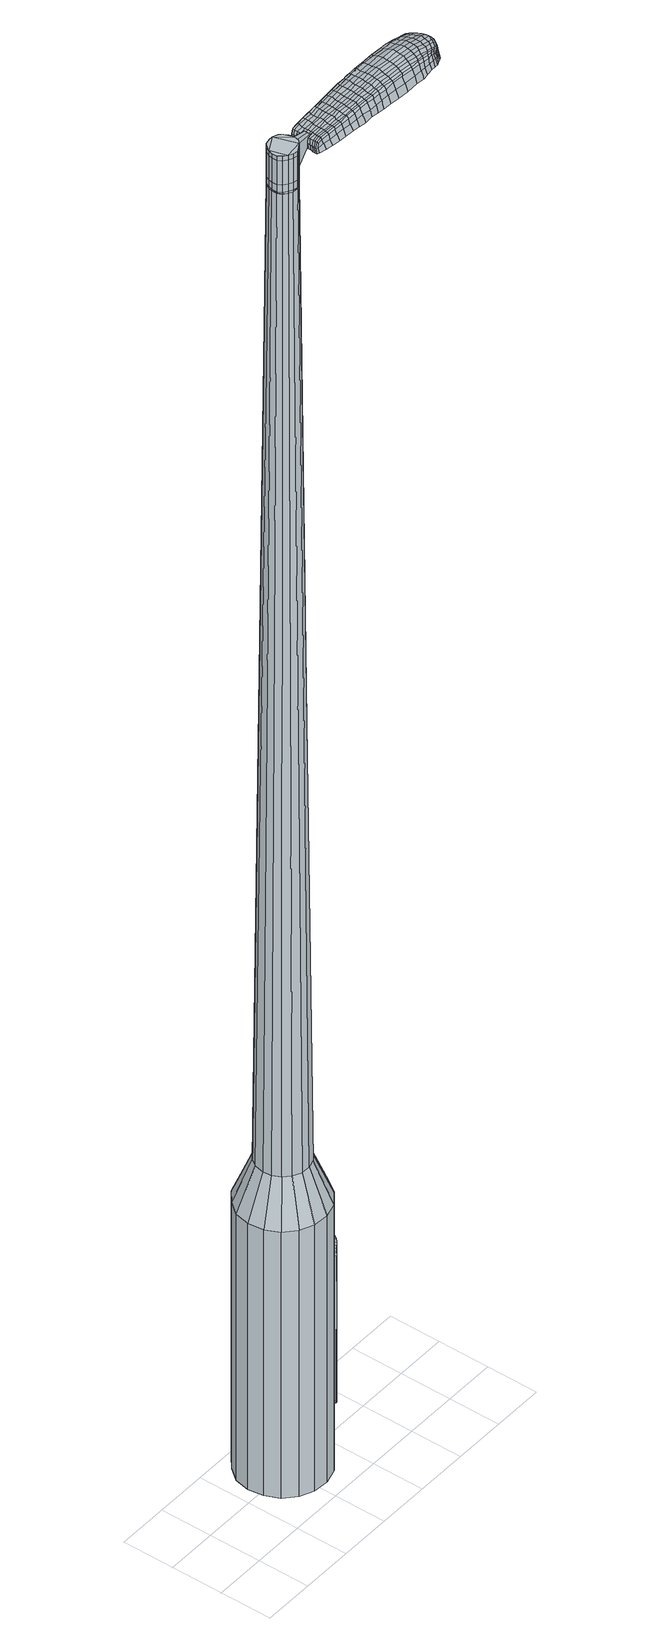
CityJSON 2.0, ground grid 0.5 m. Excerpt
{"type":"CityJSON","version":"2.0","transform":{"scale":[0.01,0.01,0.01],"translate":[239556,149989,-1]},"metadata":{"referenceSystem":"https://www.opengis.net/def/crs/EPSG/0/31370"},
"CityObjects":{
"object1":{"type":"GenericCityObject","attributes":{"cluster":784,"mean_distance_to_centroid":0.374,"new_centroid_x":239557.03,"new_centroid_y":149989.56,"mean_distance_to_camera":11.39,"H1":-0.187,"H2":-1.45,"Z_final":110.69,"cluster2":72,"proj_x":239556.59,"proj_y":149996.75,"id_line":24027,"bearing_l":86.43,"distance":7.2,"orientation":"right","G_obj":356.43},"geometry":[{"type":"MultiSurface","lod":"2","boundaries":[[[0,1,2,3]],[[1,4,5,2]],[[4,6,7,5]],[[6,8,9,7]],[[8,10,11,9]],[[10,12,13,11]],[[12,14,15,13]],[[14,16,17,15]],[[16,18,19,17]],[[18,20,21,19]],[[20,22,23,21]],[[22,24,25,23]],[[24,26,27,25]],[[26,28,29,27]],[[28,30,31,29]],[[30,32,33,31]],[[32,34,35,33]],[[34,0,3,35]],[[36,37,38,39]],[[38,40,41,42]],[[41,43,42]],[[42,44,45,46]],[[45,47,46]],[[46,48,49,50]],[[49,51,50]],[[42,46,50,38]],[[50,52,39,38]],[[53,36,39]],[[2,5,7,35]],[[7,9,11,15]],[[11,13,15]],[[15,17,19,23]],[[19,21,23]],[[23,25,27,31]],[[27,29,31]],[[15,23,31,7]],[[31,33,35,7]],[[3,2,35]],[[1,0,54,55]],[[0,34,56,54]],[[34,32,57,56]],[[32,30,58,57]],[[30,28,59,58]],[[28,26,60,59]],[[26,24,61,60]],[[24,22,62,61]],[[22,20,63,62]],[[20,18,64,63]],[[18,16,65,64]],[[16,14,66,65]],[[14,12,67,66]],[[12,10,68,67]],[[10,8,69,68]],[[8,6,70,69]],[[6,4,71,70]],[[4,1,55,71]],[[55,54,72,73]],[[54,56,74,72]],[[56,57,75,74]],[[57,58,76,75]],[[58,59,77,76]],[[59,60,78,77]],[[60,61,79,78]],[[61,62,80,79]],[[62,63,81,80]],[[63,64,82,81]],[[64,65,83,82]],[[65,66,84,83]],[[66,67,85,84]],[[67,68,86,85]],[[68,69,87,86]],[[69,70,88,87]],[[70,71,89,88]],[[71,55,73,89]],[[90,91,92,93]],[[74,94,91,90]],[[75,95,94,74]],[[96,97,95,75]],[[98,99,97,96]],[[78,100,99,98]],[[101,102,100,78]],[[103,104,102,101]],[[81,105,104,103]],[[82,106,105,81]],[[107,108,106,82]],[[109,110,108,107]],[[85,111,110,109]],[[86,112,111,85]],[[113,114,112,86]],[[88,115,114,113]],[[89,116,115,88]],[[93,92,116,89]],[[117,118,119,120]],[[121,117,120,122]],[[123,121,122,124]],[[125,123,124,126]],[[127,125,126,128]],[[129,127,128,130]],[[131,129,130,132]],[[133,131,132,134]],[[135,133,134,136]],[[137,135,136,138]],[[139,137,138,140]],[[141,139,140,142]],[[143,141,142,144]],[[145,143,144,146]],[[147,145,146,148]],[[149,147,148,150]],[[73,72,90,93]],[[72,74,90]],[[76,96,75]],[[76,77,98,96]],[[77,78,98]],[[79,101,78]],[[79,80,103,101]],[[80,81,103]],[[83,107,82]],[[83,84,109,107]],[[84,85,109]],[[87,113,86]],[[87,88,113]],[[73,93,89]],[[151,152,92,91]],[[152,116,92]],[[153,114,115]],[[153,112,114]],[[154,110,111]],[[154,155,108,110]],[[155,106,108]],[[156,104,105]],[[156,157,102,104]],[[157,100,102]],[[158,99,100]],[[158,159,97,99]],[[159,95,97]],[[151,91,94]],[[39,52,149,160]],[[152,151,161,150]],[[53,39,160,118]],[[151,94,119,161]],[[36,53,118,117]],[[94,95,120,119]],[[37,36,117,121]],[[95,159,122,120]],[[38,37,121,123]],[[159,158,124,122]],[[40,38,123,125]],[[158,100,126,124]],[[41,40,125,127]],[[100,157,128,126]],[[43,41,127,129]],[[157,156,130,128]],[[42,43,129,131]],[[156,105,132,130]],[[44,42,131,133]],[[105,106,134,132]],[[45,44,133,135]],[[106,155,136,134]],[[47,45,135,137]],[[155,154,138,136]],[[46,47,137,139]],[[154,111,140,138]],[[48,46,139,141]],[[111,112,142,140]],[[49,48,141,143]],[[112,153,144,142]],[[51,49,143,145]],[[153,115,146,144]],[[50,51,145,147]],[[115,116,148,146]],[[52,50,147,149]],[[116,152,150,148]],[[149,150,162,163]],[[150,161,164,162]],[[161,119,165,164]],[[119,118,166,165]],[[118,160,167,166]],[[160,149,163,167]],[[168,169,170,171]],[[172,168,171,173]],[[168,172,174,175]],[[169,168,175,176]],[[177,178,179,180]],[[181,177,180,182]],[[177,181,183,184]],[[178,177,184,185]],[[186,187,188,189]],[[190,186,189,191]],[[186,190,192,193]],[[187,186,193,194]],[[195,196,197,198]],[[199,195,198,200]],[[195,199,201,202]],[[196,195,202,203]],[[204,205,206,207]],[[208,204,207,209]],[[204,208,210,211]],[[205,204,211,212]],[[213,214,215,216]],[[217,213,216,218]],[[213,217,219,220]],[[214,213,220,221]],[[222,223,224,225]],[[214,222,225,215]],[[222,214,221,226]],[[223,222,226,227]],[[228,229,230,231]],[[223,228,231,224]],[[228,223,227,232]],[[229,228,232,233]],[[234,172,173,235]],[[229,234,235,230]],[[234,229,233,236]],[[172,234,236,174]],[[237,238,239,240]],[[241,237,240,242]],[[237,241,243,244]],[[238,237,244,245]],[[246,247,248,249]],[[238,246,249,239]],[[246,238,245,250]],[[247,246,250,251]],[[252,253,254,255]],[[247,252,255,248]],[[252,247,251,256]],[[253,252,256,257]],[[258,259,260,261]],[[253,258,261,254]],[[258,253,257,262]],[[259,258,262,263]],[[264,169,176,265]],[[259,264,265,260]],[[264,259,263,266]],[[169,264,266,170]],[[267,268,269,270]],[[271,267,270,272]],[[267,271,273,274]],[[268,267,274,275]],[[276,277,278,279]],[[268,276,279,269]],[[276,268,275,280]],[[277,276,280,281]],[[282,283,284,285]],[[277,282,285,278]],[[282,277,281,286]],[[283,282,286,287]],[[288,181,182,289]],[[283,288,289,284]],[[288,283,287,290]],[[181,288,290,183]],[[291,292,293,294]],[[295,291,294,296]],[[291,295,297,298]],[[292,291,298,299]],[[300,301,302,303]],[[292,300,303,293]],[[300,292,299,304]],[[301,300,304,305]],[[306,307,308,309]],[[301,306,309,302]],[[306,301,305,310]],[[307,306,310,311]],[[312,313,314,315]],[[307,312,315,308]],[[312,307,311,316]],[[313,312,316,317]],[[318,178,185,319]],[[313,318,319,314]],[[318,313,317,320]],[[178,318,320,179]],[[321,207,206,322]],[[323,321,322,324]],[[321,323,325,326]],[[207,321,326,209]],[[327,323,324,328]],[[329,327,328,330]],[[327,329,331,332]],[[323,327,332,325]],[[333,329,330,334]],[[335,333,334,336]],[[333,335,337,338]],[[329,333,338,331]],[[339,335,336,340]],[[341,339,340,342]],[[339,341,343,344]],[[335,339,344,337]],[[345,341,342,346]],[[196,345,346,197]],[[345,196,203,347]],[[341,345,347,343]],[[348,349,194,193]],[[350,348,193,192]],[[348,350,351,352]],[[349,348,352,353]],[[354,355,353,352]],[[356,354,352,351]],[[354,356,357,358]],[[355,354,358,359]],[[360,361,359,358]],[[362,360,358,357]],[[360,362,363,364]],[[361,360,364,365]],[[366,367,365,364]],[[368,366,364,363]],[[366,368,201,199]],[[367,366,199,200]],[[369,370,371,372]],[[271,369,372,273]],[[369,271,272,373]],[[370,369,373,374]],[[375,190,191,376]],[[370,375,376,371]],[[375,370,374,377]],[[190,375,377,192]],[[378,379,380,381]],[[217,378,381,219]],[[378,217,218,382]],[[379,378,382,383]],[[384,385,386,387]],[[379,384,387,380]],[[384,379,383,388]],[[385,384,388,389]],[[390,187,194,391]],[[385,390,391,386]],[[390,385,389,392]],[[187,390,392,188]],[[393,394,395,396]],[[175,393,396,176]],[[393,175,174,397]],[[394,393,397,398]],[[399,400,401,402]],[[394,399,402,395]],[[399,394,398,403]],[[400,399,403,404]],[[405,198,197,406]],[[400,405,406,401]],[[405,400,404,407]],[[198,405,407,200]],[[408,409,410,411]],[[180,408,411,182]],[[408,180,179,412]],[[409,408,412,413]],[[414,202,201,415]],[[409,414,415,410]],[[414,409,413,416]],[[202,414,416,203]],[[417,418,419,420]],[[295,417,420,297]],[[417,295,296,421]],[[418,417,421,422]],[[423,208,209,424]],[[418,423,424,419]],[[423,418,422,425]],[[208,423,425,210]],[[426,427,428,429]],[[241,426,429,243]],[[426,241,242,430]],[[427,426,430,431]],[[432,433,434,435]],[[427,432,435,428]],[[432,427,431,436]],[[433,432,436,437]],[[438,205,212,439]],[[433,438,439,434]],[[438,433,437,440]],[[205,438,440,206]],[[441,442,431,430]],[[240,441,430,242]],[[441,240,239,443]],[[442,441,443,444]],[[445,446,437,436]],[[442,445,436,431]],[[445,442,444,447]],[[446,445,447,448]],[[449,322,206,440]],[[446,449,440,437]],[[449,446,448,450]],[[322,449,450,324]],[[451,452,453,454]],[[298,451,454,299]],[[451,298,297,420]],[[452,451,420,419]],[[455,326,325,456]],[[452,455,456,453]],[[455,452,419,424]],[[326,455,424,209]],[[457,458,444,443]],[[249,457,443,239]],[[457,249,248,459]],[[458,457,459,460]],[[461,462,448,447]],[[458,461,447,444]],[[461,458,460,463]],[[462,461,463,464]],[[465,328,324,450]],[[462,465,450,448]],[[465,462,464,466]],[[328,465,466,330]],[[467,468,469,470]],[[304,467,470,305]],[[467,304,299,454]],[[468,467,454,453]],[[471,332,331,472]],[[468,471,472,469]],[[471,468,453,456]],[[332,471,456,325]],[[473,474,460,459]],[[255,473,459,248]],[[473,255,254,475]],[[474,473,475,476]],[[477,478,464,463]],[[474,477,463,460]],[[477,474,476,479]],[[478,477,479,480]],[[481,334,330,466]],[[478,481,466,464]],[[481,478,480,482]],[[334,481,482,336]],[[483,484,485,486]],[[310,483,486,311]],[[483,310,305,470]],[[484,483,470,469]],[[487,338,337,488]],[[484,487,488,485]],[[487,484,469,472]],[[338,487,472,331]],[[489,490,476,475]],[[261,489,475,254]],[[489,261,260,491]],[[490,489,491,492]],[[493,494,480,479]],[[490,493,479,476]],[[493,490,492,495]],[[494,493,495,496]],[[497,340,336,482]],[[494,497,482,480]],[[497,494,496,498]],[[340,497,498,342]],[[499,500,501,502]],[[316,499,502,317]],[[499,316,311,486]],[[500,499,486,485]],[[503,344,343,504]],[[500,503,504,501]],[[503,500,485,488]],[[344,503,488,337]],[[505,506,492,491]],[[265,505,491,260]],[[505,265,176,396]],[[506,505,396,395]],[[507,508,496,495]],[[506,507,495,492]],[[507,506,395,402]],[[508,507,402,401]],[[509,346,342,498]],[[508,509,498,496]],[[509,508,401,406]],[[346,509,406,197]],[[510,511,413,412]],[[320,510,412,179]],[[510,320,317,502]],[[511,510,502,501]],[[512,347,203,416]],[[511,512,416,413]],[[512,511,501,504]],[[347,512,504,343]],[[513,514,374,373]],[[270,513,373,272]],[[513,270,269,515]],[[514,513,515,516]],[[517,350,192,377]],[[514,517,377,374]],[[517,514,516,518]],[[350,517,518,351]],[[519,520,521,522]],[[220,519,522,221]],[[519,220,219,381]],[[520,519,381,380]],[[523,524,525,526]],[[520,523,526,521]],[[523,520,380,387]],[[524,523,387,386]],[[527,349,353,528]],[[524,527,528,525]],[[527,524,386,391]],[[349,527,391,194]],[[529,530,516,515]],[[279,529,515,269]],[[529,279,278,531]],[[530,529,531,532]],[[533,356,351,518]],[[530,533,518,516]],[[533,530,532,534]],[[356,533,534,357]],[[535,536,537,538]],[[226,535,538,227]],[[535,226,221,522]],[[536,535,522,521]],[[539,540,541,542]],[[536,539,542,537]],[[539,536,521,526]],[[540,539,526,525]],[[543,355,359,544]],[[540,543,544,541]],[[543,540,525,528]],[[355,543,528,353]],[[545,546,532,531]],[[285,545,531,278]],[[545,285,284,547]],[[546,545,547,548]],[[549,362,357,534]],[[546,549,534,532]],[[549,546,548,550]],[[362,549,550,363]],[[551,552,553,554]],[[232,551,554,233]],[[551,232,227,538]],[[552,551,538,537]],[[555,556,557,558]],[[552,555,558,553]],[[555,552,537,542]],[[556,555,542,541]],[[559,361,365,560]],[[556,559,560,557]],[[559,556,541,544]],[[361,559,544,359]],[[561,562,548,547]],[[289,561,547,284]],[[561,289,182,411]],[[562,561,411,410]],[[563,368,363,550]],[[562,563,550,548]],[[563,562,410,415]],[[368,563,415,201]],[[564,565,398,397]],[[236,564,397,174]],[[564,236,233,554]],[[565,564,554,553]],[[566,567,404,403]],[[565,566,403,398]],[[566,565,553,558]],[[567,566,558,557]],[[568,367,200,407]],[[567,568,407,404]],[[568,567,557,560]],[[367,568,560,365]],[[569,570,571,572]],[[572,571,573,574]],[[575,573,571,576]],[[576,571,570,577]],[[578,579,580,581]],[[581,580,582,583]],[[584,582,580,585]],[[585,580,579,586]],[[587,588,589,590]],[[590,589,591,592]],[[593,591,589,594]],[[594,589,588,595]],[[596,597,598,599]],[[599,598,600,601]],[[602,600,598,603]],[[603,598,597,604]],[[605,606,607,608]],[[608,607,609,610]],[[611,609,607,612]],[[612,607,606,613]],[[614,615,616,617]],[[617,616,618,619]],[[620,618,616,621]],[[621,616,615,622]],[[623,624,625,626]],[[626,625,615,614]],[[622,615,625,627]],[[627,625,624,628]],[[629,630,631,632]],[[632,631,624,623]],[[628,624,631,633]],[[633,631,630,634]],[[574,573,635,636]],[[636,635,630,629]],[[634,630,635,637]],[[637,635,573,575]],[[638,639,640,641]],[[641,640,642,643]],[[644,642,640,645]],[[645,640,639,646]],[[647,648,649,650]],[[650,649,639,638]],[[646,639,649,651]],[[651,649,648,652]],[[653,654,655,656]],[[656,655,648,647]],[[652,648,655,657]],[[657,655,654,658]],[[659,660,661,662]],[[662,661,654,653]],[[658,654,661,663]],[[663,661,660,664]],[[577,570,665,666]],[[666,665,660,659]],[[664,660,665,667]],[[667,665,570,569]],[[668,669,670,671]],[[671,670,672,673]],[[674,672,670,675]],[[675,670,669,676]],[[677,678,679,680]],[[680,679,669,668]],[[676,669,679,681]],[[681,679,678,682]],[[683,684,685,686]],[[686,685,678,677]],[[682,678,685,687]],[[687,685,684,688]],[[583,582,689,690]],[[690,689,684,683]],[[688,684,689,691]],[[691,689,582,584]],[[692,693,694,695]],[[695,694,696,697]],[[698,696,694,699]],[[699,694,693,700]],[[701,702,703,704]],[[704,703,693,692]],[[700,693,703,705]],[[705,703,702,706]],[[707,708,709,710]],[[710,709,702,701]],[[706,702,709,711]],[[711,709,708,712]],[[713,714,715,716]],[[716,715,708,707]],[[712,708,715,717]],[[717,715,714,718]],[[586,579,719,720]],[[720,719,714,713]],[[718,714,719,721]],[[721,719,579,578]],[[605,608,722,723]],[[723,722,724,725]],[[726,724,722,727]],[[727,722,608,610]],[[725,724,728,729]],[[729,728,730,731]],[[732,730,728,733]],[[733,728,724,726]],[[731,730,734,735]],[[735,734,736,737]],[[738,736,734,739]],[[739,734,730,732]],[[737,736,740,741]],[[741,740,742,743]],[[744,742,740,745]],[[745,740,736,738]],[[743,742,746,747]],[[747,746,597,596]],[[604,597,746,748]],[[748,746,742,744]],[[595,749,750,594]],[[594,750,751,593]],[[752,751,750,753]],[[753,750,749,754]],[[754,755,756,753]],[[753,756,757,752]],[[758,757,756,759]],[[759,756,755,760]],[[760,761,762,759]],[[759,762,763,758]],[[764,763,762,765]],[[765,762,761,766]],[[766,767,768,765]],[[765,768,769,764]],[[602,769,768,600]],[[600,768,767,601]],[[770,771,772,773]],[[773,772,672,674]],[[673,672,772,774]],[[774,772,771,775]],[[592,591,776,777]],[[777,776,771,770]],[[775,771,776,778]],[[778,776,591,593]],[[779,780,781,782]],[[782,781,618,620]],[[619,618,781,783]],[[783,781,780,784]],[[785,786,787,788]],[[788,787,780,779]],[[784,780,787,789]],[[789,787,786,790]],[[595,588,791,792]],[[792,791,786,785]],[[790,786,791,793]],[[793,791,588,587]],[[794,795,796,797]],[[797,796,576,577]],[[575,576,796,798]],[[798,796,795,799]],[[800,801,802,803]],[[803,802,795,794]],[[799,795,802,804]],[[804,802,801,805]],[[596,599,806,807]],[[807,806,801,800]],[[805,801,806,808]],[[808,806,599,601]],[[809,810,811,812]],[[812,811,581,583]],[[578,581,811,813]],[[813,811,810,814]],[[602,603,815,816]],[[816,815,810,809]],[[814,810,815,817]],[[817,815,603,604]],[[818,819,820,821]],[[821,820,696,698]],[[697,696,820,822]],[[822,820,819,823]],[[610,609,824,825]],[[825,824,819,818]],[[823,819,824,826]],[[826,824,609,611]],[[827,828,829]],[[829,828,642,644]],[[643,642,828,830]],[[830,828,827,831]],[[832,833,834,835]],[[835,834,827,829]],[[831,827,834,836]],[[836,834,833,837]],[[613,606,838,839]],[[839,838,833,832]],[[837,833,838,840]],[[840,838,606,605]],[[831,841,842,830]],[[830,842,641,643]],[[638,641,842,843]],[[843,842,841,844]],[[837,845,846,836]],[[836,846,841,831]],[[844,841,846,847]],[[847,846,845,848]],[[605,723,849,840]],[[840,849,845,837]],[[848,845,849,850]],[[850,849,723,725]],[[851,852,853,854]],[[854,853,699,700]],[[698,699,853,821]],[[821,853,852,818]],[[726,727,855,856]],[[856,855,852,851]],[[818,852,855,825]],[[825,855,727,610]],[[844,857,858,843]],[[843,858,650,638]],[[647,650,858,859]],[[858,857,859]],[[848,860,861,847]],[[847,861,857,844]],[[859,857,861,862]],[[862,861,860,863]],[[725,729,864,850]],[[850,864,860,848]],[[863,860,864,865]],[[865,864,729,731]],[[866,867,868,869]],[[869,868,705,706]],[[700,705,868,854]],[[854,868,867,851]],[[732,733,870,871]],[[871,870,867,866]],[[851,867,870,856]],[[856,870,733,726]],[[872,873,859]],[[859,873,656,647]],[[653,656,873,874]],[[874,873,872,875]],[[863,876,877,862]],[[862,877,872,859]],[[875,872,877,878]],[[878,877,876,879]],[[731,735,880,865]],[[865,880,876,863]],[[879,876,880,881]],[[881,880,735,737]],[[882,883,884,885]],[[885,884,711,712]],[[706,711,884,869]],[[869,884,883,866]],[[738,739,886,887]],[[887,886,883,882]],[[866,883,886,871]],[[871,886,739,732]],[[875,888,889,874]],[[874,889,662,653]],[[659,662,889,890]],[[890,889,888,891]],[[879,892,893,878]],[[878,893,888,875]],[[891,888,893,894]],[[894,893,892,895]],[[737,741,896,881]],[[881,896,892,879]],[[895,892,896,897]],[[897,896,741,743]],[[898,899,900,901]],[[901,900,717,718]],[[712,717,900,885]],[[885,900,899,882]],[[744,745,902,903]],[[903,902,899,898]],[[882,899,902,887]],[[887,902,745,738]],[[891,904,905,890]],[[890,905,666,659]],[[577,666,905,797]],[[797,905,904,794]],[[895,906,907,894]],[[894,907,904,891]],[[794,904,907,803]],[[803,907,906,800]],[[743,747,908,897]],[[897,908,906,895]],[[800,906,908,807]],[[807,908,747,596]],[[814,909,910,813]],[[813,910,721,578]],[[718,721,910,901]],[[901,910,909,898]],[[604,748,911,817]],[[817,911,909,814]],[[898,909,911,903]],[[903,911,748,744]],[[775,912,913,774]],[[774,913,671,673]],[[668,671,913,914]],[[914,913,912,915]],[[593,751,916,778]],[[778,916,912,775]],[[915,912,916,917]],[[917,916,751,752]],[[918,919,920,921]],[[921,920,621,622]],[[620,621,920,782]],[[782,920,919,779]],[[922,923,924,925]],[[925,924,919,918]],[[779,919,924,788]],[[788,924,923,785]],[[754,749,926,927]],[[927,926,923,922]],[[785,923,926,792]],[[792,926,749,595]],[[915,928,929,914]],[[914,929,680,668]],[[677,680,929,930]],[[930,929,928,931]],[[752,757,932,917]],[[917,932,928,915]],[[931,928,932,933]],[[933,932,757,758]],[[934,935,936,937]],[[937,936,627,628]],[[622,627,936,921]],[[921,936,935,918]],[[938,939,940,941]],[[941,940,935,934]],[[918,935,940,925]],[[925,940,939,922]],[[760,755,942,943]],[[943,942,939,938]],[[922,939,942,927]],[[927,942,755,754]],[[931,944,945,930]],[[930,945,686,677]],[[683,686,945,946]],[[946,945,944,947]],[[758,763,948,933]],[[933,948,944,931]],[[947,944,948,949]],[[949,948,763,764]],[[950,951,952,953]],[[953,952,633,634]],[[628,633,952,937]],[[937,952,951,934]],[[954,955,956,957]],[[957,956,951,950]],[[934,951,956,941]],[[941,956,955,938]],[[766,761,958,959]],[[959,958,955,954]],[[938,955,958,943]],[[943,958,761,760]],[[947,960,961,946]],[[946,961,690,683]],[[583,690,961,812]],[[812,961,960,809]],[[764,769,962,949]],[[949,962,960,947]],[[809,960,962,816]],[[816,962,769,602]],[[799,963,964,798]],[[798,964,637,575]],[[634,637,964,953]],[[953,964,963,950]],[[805,965,966,804]],[[804,966,963,799]],[[950,963,966,957]],[[957,966,965,954]],[[601,767,967,808]],[[808,967,965,805]],[[954,965,967,959]],[[959,967,767,766]],[[569,572,171,170]],[[572,574,173,171]],[[584,585,184,183]],[[585,586,185,184]],[[587,590,189,188]],[[590,592,191,189]],[[611,612,211,210]],[[612,613,212,211]],[[614,617,216,215]],[[617,619,218,216]],[[623,626,225,224]],[[626,614,215,225]],[[629,632,231,230]],[[632,623,224,231]],[[574,636,235,173]],[[636,629,230,235]],[[644,645,244,243]],[[645,646,245,244]],[[646,651,250,245]],[[651,652,251,250]],[[652,657,256,251]],[[657,658,257,256]],[[658,663,262,257]],[[663,664,263,262]],[[664,667,266,263]],[[667,569,170,266]],[[674,675,274,273]],[[675,676,275,274]],[[676,681,280,275]],[[681,682,281,280]],[[682,687,286,281]],[[687,688,287,286]],[[688,691,290,287]],[[691,584,183,290]],[[692,695,294,293]],[[695,697,296,294]],[[701,704,303,302]],[[704,692,293,303]],[[707,710,309,308]],[[710,701,302,309]],[[713,716,315,314]],[[716,707,308,315]],[[586,720,319,185]],[[720,713,314,319]],[[770,773,372,371]],[[773,674,273,372]],[[592,777,376,191]],[[777,770,371,376]],[[619,783,382,218]],[[783,784,383,382]],[[784,789,388,383]],[[789,790,389,388]],[[790,793,392,389]],[[793,587,188,392]],[[697,822,421,296]],[[822,823,422,421]],[[823,826,425,422]],[[826,611,210,425]],[[829,429,428]],[[829,644,243,429]],[[832,835,435,434]],[[835,829,428,435]],[[613,839,439,212]],[[839,832,434,439]],[[968,969,970,971]],[[972,973,971,970]],[[974,975,976,977]],[[978,979,980,981]],[[969,982,983,970]],[[984,972,970,983]],[[985,974,977,986]],[[987,988,979,978]],[[982,989,990,983]],[[990,991,984,983]],[[992,985,986,993]],[[994,988,987,995]],[[989,996,997,990]],[[997,998,991,990]],[[999,992,993,1000]],[[1001,994,995,1002]],[[1003,1004,1005,1006]],[[1007,1008,1004,1003]],[[1007,1009,1010,1008]],[[1009,1011,1012,1010]],[[1013,1014,1015,1016]],[[1017,1018,1014,1013]],[[1019,1020,1018,1017]],[[1021,1022,1020,1019]],[[1016,1005,1004,1013]],[[1013,1004,1008,1017]],[[1008,1010,1019,1017]],[[1010,1012,1021,1019]],[[977,976,973,972]],[[986,977,972,984]],[[991,993,986,984]],[[998,1000,993,991]],[[978,981,975,974]],[[987,978,974,985]],[[995,987,985,992]],[[1002,995,992,999]],[[979,1003,1006,980]],[[988,1007,1003,979]],[[1009,1007,988,994]],[[1011,1009,994,1001]],[[1023,1024,1025,1026]],[[1025,1027,1028,1029]],[[1025,1029,1030,1031]],[[1025,1031,1026]],[[1032,1023,1026,1033]],[[1034,1033,1026,1035]],[[1036,1035,1026]],[[1037,1025,1024,1038]],[[1039,1037,1038,1040]],[[1041,1039,1040,1042]],[[1043,1041,1042,1044]],[[1045,1043,1044,1046]],[[1046,1047,1048,1049]],[[1046,1049,1050,1051]],[[1046,1051,1052,1053]],[[1052,1054,1055,1056]],[[1052,1056,1057,1058]],[[1052,1058,1053]],[[1046,1053,1045]],[[1059,1060,1024,1023]],[[1061,1062,1027,1025]],[[1063,1064,1036,1026]],[[1060,1065,1038,1024]],[[1066,1061,1025,1037]],[[1065,1067,1040,1038]],[[1068,1066,1037,1039]],[[1067,1069,1042,1040]],[[1070,1068,1039,1041]],[[1069,1071,1044,1042]],[[1072,1070,1041,1043]],[[1071,1073,1046,1044]],[[1074,1072,1043,1045]],[[1073,1075,1047,1046]],[[1076,1077,1054,1052]],[[1078,1074,1045,1053]],[[1048,1047,1075,1079]],[[1049,1048,1079,1080]],[[1050,1049,1080,1081]],[[1051,1050,1081,1082]],[[1052,1051,1082,1076]],[[1083,1059,1023,1032]],[[1084,1083,1032,1033]],[[1085,1084,1033,1034]],[[1086,1085,1034,1035]],[[1064,1086,1035,1036]],[[1028,1027,1062,1087]],[[1055,1054,1077,1088]],[[1029,1028,1087,1089]],[[1030,1029,1089,1090]],[[1031,1030,1090,1091]],[[1026,1031,1091,1063]],[[1056,1055,1088,1092]],[[1057,1056,1092,1093]],[[1058,1057,1093,1094]],[[1053,1058,1094,1078]]]}]}
},
"vertices":[
[147,55,384],[144,41,384],[144,41,96],[147,55,96],[136,29,384],[136,29,96],[124,20,384],[124,20,96],[110,16,384],[110,16,96],[95,17,384],[95,17,96],[82,23,384],[82,23,96],[71,33,384],[71,33,96],[65,46,384],[65,46,96],[63,61,384],[63,61,96],[66,75,384],[66,75,96],[75,87,384],[75,87,96],[86,96,384],[86,96,96],[100,100,384],[100,100,96],[115,99,384],[115,99,96],[129,93,384],[129,93,96],[139,83,384],[139,83,96],[146,70,384],[146,70,96],[116,66,1524],[113,69,1524],[108,71,1524],[119,57,1524],[104,71,1524],[99,70,1524],[93,63,1524],[95,67,1524],[92,59,1524],[92,54,1524],[98,47,1524],[94,50,1524],[102,45,1524],[107,44,1524],[115,49,1524],[111,46,1524],[118,52,1524],[118,62,1524],[130,56,429],[128,48,429],[129,65,429],[125,73,429],[119,79,429],[111,82,429],[102,83,429],[94,80,429],[87,75,429],[82,68,429],[80,59,429],[81,51,429],[85,43,429],[91,37,429],[99,33,429],[108,33,429],[116,35,429],[123,41,429],[119,57,1483],[118,52,1483],[118,62,1483],[116,66,1483],[113,69,1483],[108,71,1483],[104,71,1483],[99,70,1483],[95,67,1483],[93,63,1483],[92,59,1483],[92,54,1483],[94,50,1483],[98,47,1483],[102,45,1483],[107,44,1483],[111,46,1483],[115,49,1483],[118,57,1483],[118,57,1485],[117,53,1485],[117,53,1483],[118,62,1485],[116,66,1485],[112,69,1483],[112,69,1485],[108,70,1483],[108,70,1485],[104,71,1485],[100,69,1483],[100,69,1485],[96,67,1483],[96,67,1485],[93,63,1485],[92,59,1485],[93,54,1483],[93,54,1485],[95,50,1483],[95,50,1485],[98,47,1485],[102,45,1485],[107,45,1483],[107,45,1485],[111,46,1485],[115,49,1485],[116,66,1519],[118,62,1519],[118,62,1493],[116,66,1493],[113,69,1519],[113,69,1493],[108,71,1519],[108,71,1493],[104,71,1519],[104,71,1493],[99,70,1519],[99,70,1493],[95,67,1519],[95,67,1493],[93,63,1519],[93,63,1493],[92,59,1519],[92,59,1493],[92,54,1519],[92,54,1493],[94,50,1519],[94,50,1493],[98,47,1519],[98,47,1493],[102,45,1519],[102,45,1493],[107,44,1519],[107,44,1493],[111,46,1519],[111,46,1493],[115,49,1519],[115,49,1493],[118,52,1519],[118,52,1493],[119,57,1485],[118,52,1485],[107,44,1485],[94,50,1485],[92,54,1485],[95,67,1485],[99,70,1485],[108,71,1485],[113,69,1485],[119,57,1519],[119,57,1493],[137,53,1513],[137,53,1518],[137,56,1513],[137,59,1513],[137,59,1518],[137,56,1518],[210,32,1519],[203,33,1518],[204,31,1509],[211,30,1510],[219,31,1519],[220,29,1510],[218,33,1526],[209,33,1525],[202,34,1525],[213,70,1519],[206,70,1518],[204,69,1525],[212,69,1525],[221,70,1519],[220,68,1526],[223,71,1510],[214,72,1510],[207,72,1509],[285,48,1519],[284,44,1519],[285,44,1513],[286,48,1513],[284,52,1519],[285,52,1513],[282,52,1524],[283,48,1524],[283,45,1524],[211,53,1530],[204,53,1529],[203,50,1529],[211,49,1530],[220,52,1531],[220,49,1531],[220,56,1530],[211,56,1530],[204,57,1529],[130,57,1512],[130,55,1512],[131,55,1517],[131,57,1517],[130,60,1512],[132,60,1517],[131,61,1506],[131,58,1506],[131,55,1506],[269,29,1519],[266,29,1519],[267,28,1512],[270,28,1512],[272,30,1518],[272,29,1512],[271,31,1522],[269,31,1523],[266,31,1524],[261,29,1519],[255,29,1519],[256,27,1512],[262,28,1512],[261,30,1524],[255,30,1525],[250,29,1519],[242,29,1519],[243,28,1511],[251,27,1511],[249,30,1526],[241,31,1526],[230,30,1519],[231,28,1510],[229,32,1526],[137,41,1513],[144,40,1513],[144,41,1518],[136,42,1517],[131,42,1512],[132,42,1516],[132,41,1506],[138,39,1507],[145,38,1507],[152,39,1514],[159,38,1515],[158,39,1520],[151,40,1519],[153,37,1507],[160,36,1507],[167,37,1515],[174,36,1516],[173,37,1522],[166,38,1521],[168,35,1508],[175,34,1508],[181,35,1517],[189,34,1517],[188,36,1524],[180,37,1523],[182,33,1508],[190,33,1509],[196,33,1518],[195,35,1524],[197,32,1509],[272,65,1519],[269,66,1519],[269,64,1524],[272,64,1523],[275,64,1518],[274,64,1522],[276,65,1512],[273,66,1512],[270,67,1512],[264,66,1519],[258,67,1519],[258,66,1525],[264,65,1524],[265,68,1512],[260,69,1512],[253,68,1519],[245,69,1519],[244,67,1526],[252,67,1526],[254,69,1511],[246,70,1511],[233,69,1519],[232,68,1526],[234,71,1510],[139,71,1513],[146,71,1513],[147,72,1507],[140,72,1507],[133,70,1512],[134,71,1506],[134,70,1516],[138,70,1517],[146,70,1518],[154,71,1514],[161,71,1515],[162,72,1507],[155,72,1507],[153,70,1519],[160,69,1520],[169,71,1515],[176,71,1516],[178,72,1508],[170,72,1508],[168,69,1521],[175,69,1522],[184,71,1517],[191,71,1517],[192,72,1509],[185,72,1508],[183,69,1523],[190,69,1524],[198,70,1518],[200,72,1509],[197,69,1524],[137,57,1519],[137,54,1519],[144,57,1520],[144,54,1520],[145,59,1520],[137,60,1519],[152,56,1522],[152,53,1522],[159,56,1523],[159,53,1523],[159,59,1523],[152,59,1521],[167,55,1524],[166,52,1524],[174,55,1525],[174,52,1525],[174,58,1525],[167,58,1524],[181,54,1526],[181,51,1526],[189,54,1527],[189,51,1527],[189,57,1527],[182,58,1526],[196,54,1528],[196,50,1528],[196,57,1528],[280,48,1527],[280,45,1527],[280,52,1526],[275,53,1527],[276,49,1528],[275,45,1528],[269,49,1529],[269,45,1529],[269,53,1528],[262,54,1530],[262,50,1530],[262,46,1530],[255,50,1531],[254,46,1531],[255,54,1530],[246,55,1531],[246,51,1531],[245,47,1531],[233,51,1531],[233,48,1531],[233,55,1531],[277,63,1518],[279,61,1519],[280,62,1513],[278,64,1513],[275,62,1523],[277,60,1523],[282,57,1519],[283,57,1513],[280,57,1524],[274,31,1518],[276,32,1518],[275,33,1523],[273,32,1523],[275,30,1513],[277,31,1513],[279,35,1519],[282,38,1519],[280,38,1524],[278,35,1523],[280,34,1513],[282,37,1513],[283,41,1519],[282,41,1524],[284,41,1513],[209,35,1528],[209,37,1528],[202,38,1528],[202,36,1527],[218,34,1528],[218,36,1529],[210,40,1529],[210,43,1530],[203,43,1529],[202,40,1528],[219,39,1529],[219,42,1530],[210,46,1530],[203,47,1529],[219,45,1531],[211,67,1528],[211,65,1529],[220,65,1529],[220,67,1528],[204,67,1527],[204,65,1528],[211,61,1529],[220,60,1530],[204,61,1528],[131,69,1512],[131,67,1512],[132,67,1517],[132,69,1517],[132,70,1506],[132,68,1506],[131,64,1512],[132,64,1517],[132,65,1506],[129,43,1512],[129,44,1512],[130,44,1506],[130,42,1506],[131,43,1517],[131,45,1517],[130,47,1512],[130,49,1512],[131,49,1506],[130,46,1506],[131,47,1517],[131,50,1517],[130,52,1512],[131,52,1506],[131,52,1517],[136,43,1519],[136,45,1519],[143,42,1520],[143,44,1520],[136,47,1519],[136,49,1519],[144,46,1520],[144,49,1520],[137,52,1519],[144,51,1520],[138,68,1519],[138,67,1519],[145,66,1520],[145,68,1520],[137,63,1519],[145,63,1520],[151,41,1521],[151,43,1521],[158,40,1522],[158,42,1522],[151,45,1521],[151,48,1521],[158,45,1522],[159,47,1523],[151,51,1522],[159,50,1523],[153,68,1521],[152,66,1521],[160,66,1522],[160,68,1522],[152,63,1521],[160,63,1522],[166,40,1523],[166,41,1523],[173,39,1524],[173,41,1524],[166,44,1523],[166,47,1524],[173,43,1525],[173,46,1525],[166,50,1524],[174,49,1525],[168,68,1523],[167,66,1523],[175,66,1524],[175,68,1524],[167,62,1524],[175,62,1525],[180,38,1525],[180,40,1525],[188,37,1526],[188,39,1526],[181,42,1526],[181,45,1526],[188,42,1527],[188,45,1527],[181,48,1526],[188,48,1527],[182,68,1525],[182,66,1525],[189,65,1526],[190,68,1526],[182,62,1526],[189,62,1527],[195,36,1527],[195,38,1527],[195,41,1527],[195,44,1528],[196,47,1528],[197,67,1527],[197,65,1527],[197,61,1528],[273,63,1525],[275,61,1525],[269,63,1526],[271,61,1526],[277,57,1526],[273,57,1527],[270,32,1525],[272,33,1525],[269,33,1526],[267,32,1525],[275,35,1525],[277,38,1526],[273,38,1527],[271,35,1526],[279,41,1526],[275,41,1527],[264,64,1526],[266,62,1527],[258,65,1527],[259,62,1528],[267,58,1528],[261,58,1529],[262,32,1526],[263,33,1527],[257,33,1528],[256,32,1527],[265,35,1527],[267,38,1528],[260,39,1529],[258,36,1528],[268,42,1528],[261,42,1530],[252,65,1528],[253,63,1529],[244,66,1528],[244,63,1529],[254,59,1529],[245,59,1530],[249,32,1528],[250,33,1528],[242,34,1529],[241,32,1528],[252,36,1529],[253,39,1530],[244,40,1530],[243,37,1530],[254,43,1530],[245,43,1531],[232,66,1529],[232,64,1529],[233,60,1530],[230,33,1528],[230,35,1529],[231,38,1530],[232,41,1530],[232,44,1531],[204,33,1509],[203,34,1518],[210,34,1518],[211,32,1509],[219,33,1519],[220,31,1510],[218,34,1525],[209,35,1525],[202,36,1525],[205,67,1525],[206,68,1518],[213,68,1518],[212,67,1525],[221,68,1519],[220,67,1525],[223,69,1510],[214,70,1509],[207,70,1509],[283,45,1513],[282,45,1519],[283,48,1519],[283,48,1513],[282,52,1519],[283,52,1513],[280,52,1524],[281,48,1524],[281,45,1524],[204,50,1528],[204,53,1528],[211,53,1529],[211,49,1529],[220,52,1529],[220,49,1529],[220,56,1529],[211,56,1529],[204,56,1528],[133,55,1516],[132,55,1512],[133,57,1512],[133,57,1516],[133,60,1512],[134,60,1516],[134,61,1506],[133,57,1506],[133,55,1506],[267,30,1512],[266,31,1519],[269,31,1518],[270,30,1512],[271,32,1518],[272,30,1512],[270,33,1522],[269,33,1523],[265,32,1523],[256,29,1512],[255,31,1519],[261,31,1519],[262,30,1512],[261,32,1524],[255,32,1525],[243,30,1511],[242,31,1519],[250,31,1519],[251,29,1511],[249,32,1525],[241,33,1526],[230,32,1519],[232,30,1510],[230,34,1526],[144,43,1518],[145,42,1513],[137,42,1513],[137,44,1517],[132,43,1512],[133,44,1515],[133,42,1506],[138,41,1506],[145,40,1507],[159,41,1520],[159,40,1514],[152,41,1514],[151,42,1519],[153,39,1507],[160,38,1507],[174,39,1522],[174,38,1516],[167,39,1515],[166,40,1521],[168,37,1508],[175,36,1508],[188,38,1523],[189,36,1517],[182,37,1516],[181,38,1522],[183,35,1508],[190,35,1508],[196,35,1517],[195,37,1524],[197,34,1509],[268,63,1523],[269,64,1519],[272,63,1518],[271,62,1523],[274,63,1518],[273,62,1522],[275,64,1512],[273,64,1512],[270,65,1512],[257,64,1525],[258,65,1519],[264,65,1519],[263,63,1524],[265,66,1512],[259,67,1512],[244,65,1526],[244,67,1519],[252,66,1519],[251,65,1525],[254,67,1511],[246,68,1511],[233,67,1519],[232,66,1526],[234,69,1510],[147,70,1507],[146,69,1513],[139,69,1513],[140,70,1506],[134,69,1512],[135,69,1506],[135,68,1515],[138,68,1517],[146,68,1518],[163,70,1507],[161,69,1514],[154,69,1514],[155,70,1507],[153,68,1519],[161,68,1520],[178,70,1508],[176,69,1516],[169,69,1515],[170,70,1508],[168,67,1521],[175,67,1522],[192,70,1508],[191,69,1517],[184,69,1516],[185,70,1508],[183,67,1522],[190,67,1523],[198,68,1517],[200,70,1509],[197,67,1524],[138,57,1518],[138,54,1518],[145,56,1519],[145,54,1519],[145,59,1519],[138,60,1518],[152,56,1520],[152,53,1520],[160,56,1521],[160,53,1521],[160,59,1521],[153,59,1520],[167,55,1523],[167,52,1523],[175,55,1524],[174,52,1524],[175,58,1524],[167,58,1523],[182,54,1525],[182,51,1525],[189,54,1526],[189,51,1526],[190,57,1526],[182,57,1525],[197,53,1527],[196,50,1527],[197,57,1527],[279,45,1526],[279,48,1526],[278,52,1525],[274,52,1526],[275,49,1526],[275,45,1526],[268,46,1528],[269,49,1528],[268,53,1527],[261,53,1528],[261,49,1529],[261,46,1529],[254,46,1530],[254,50,1530],[254,54,1529],[245,54,1530],[246,51,1530],[245,47,1530],[233,48,1530],[233,51,1530],[233,55,1530],[278,61,1513],[277,60,1518],[275,62,1518],[276,63,1512],[274,61,1523],[276,59,1523],[280,56,1519],[281,56,1513],[278,56,1523],[274,34,1523],[275,34,1518],[273,32,1518],[272,33,1523],[273,31,1512],[275,33,1512],[278,39,1523],[280,39,1519],[277,36,1519],[276,36,1523],[278,35,1513],[281,38,1513],[281,42,1519],[280,42,1524],[282,41,1513],[203,38,1527],[210,37,1527],[209,36,1527],[202,37,1526],[218,35,1527],[218,37,1528],[203,44,1528],[210,43,1528],[210,40,1528],[203,41,1527],[219,39,1528],[219,42,1529],[211,46,1529],[203,47,1528],[220,46,1529],[220,64,1528],[211,64,1527],[211,66,1527],[220,66,1527],[204,66,1526],[204,64,1527],[211,60,1528],[220,60,1528],[204,61,1527],[134,67,1516],[133,67,1512],[133,68,1512],[134,68,1516],[134,69,1506],[134,68,1506],[133,64,1512],[134,64,1516],[134,64,1506],[132,44,1512],[131,44,1512],[132,43,1506],[132,44,1516],[133,45,1516],[133,49,1506],[132,49,1512],[132,47,1512],[133,46,1506],[133,47,1516],[133,50,1516],[132,52,1512],[133,52,1506],[133,52,1516],[137,45,1518],[137,44,1518],[144,43,1519],[144,44,1519],[137,49,1518],[137,47,1518],[144,46,1519],[144,49,1519],[137,52,1518],[145,51,1519],[146,66,1519],[138,66,1518],[138,67,1518],[146,67,1519],[138,63,1518],[145,63,1519],[151,43,1520],[151,42,1520],[159,42,1521],[152,48,1520],[152,46,1520],[159,45,1521],[159,48,1521],[152,51,1520],[159,50,1521],[160,66,1521],[153,66,1520],[153,67,1520],[161,67,1521],[153,63,1520],[160,62,1521],[166,42,1522],[166,41,1522],[173,40,1523],[174,41,1523],[167,47,1522],[166,44,1522],[174,43,1523],[174,46,1524],[167,50,1523],[174,49,1524],[175,65,1523],[168,66,1522],[168,67,1522],[175,67,1523],[168,62,1522],[175,62,1523],[181,40,1524],[181,39,1524],[188,38,1525],[188,40,1525],[181,46,1525],[181,43,1524],[188,42,1525],[189,45,1526],[182,49,1525],[189,48,1526],[190,65,1525],[183,65,1524],[183,66,1524],[190,66,1525],[182,61,1524],[190,61,1525],[195,39,1526],[195,38,1526],[196,44,1527],[196,41,1526],[196,47,1527],[197,65,1526],[197,66,1526],[197,61,1526],[274,60,1524],[272,61,1524],[269,62,1525],[270,60,1525],[276,56,1525],[273,57,1525],[268,34,1525],[271,34,1524],[270,33,1524],[266,33,1525],[272,39,1526],[276,39,1525],[274,36,1524],[270,36,1525],[278,42,1525],[274,42,1526],[265,61,1526],[264,62,1526],[258,63,1526],[259,62,1527],[267,57,1526],[260,58,1527],[256,34,1527],[263,34,1526],[261,33,1526],[255,33,1526],[260,39,1528],[266,39,1527],[265,36,1526],[258,37,1527],[268,42,1527],[261,43,1528],[252,62,1527],[252,64,1527],[244,64,1527],[244,63,1528],[253,58,1528],[245,59,1529],[242,35,1528],[250,34,1527],[249,33,1527],[241,34,1527],[244,40,1529],[253,40,1529],[251,37,1528],[243,37,1528],[254,43,1529],[245,44,1530],[232,63,1528],[232,65,1528],[233,59,1529],[230,36,1528],[230,35,1528],[232,41,1529],[231,38,1529],[232,45,1530],[132,42,1508],[133,49,1508],[165,46,1509],[165,38,1509],[187,44,1510],[186,35,1510],[226,41,1512],[226,31,1512],[208,33,1511],[208,42,1511],[244,40,1513],[258,39,1514],[257,30,1514],[244,30,1513],[133,56,1508],[166,54,1509],[187,52,1510],[227,50,1512],[209,51,1511],[245,49,1513],[258,48,1514],[134,63,1508],[166,62,1509],[188,61,1510],[227,59,1512],[209,60,1511],[259,57,1514],[245,58,1513],[134,69,1508],[167,70,1509],[188,70,1510],[228,69,1512],[210,70,1511],[259,66,1514],[246,67,1513],[271,39,1514],[276,40,1514],[275,33,1514],[271,30,1514],[272,47,1514],[276,47,1514],[272,56,1514],[277,54,1514],[273,64,1514],[277,61,1514],[281,42,1515],[284,45,1515],[284,44,1515],[280,38,1515],[281,47,1515],[284,46,1515],[281,51,1515],[284,47,1515],[282,55,1515],[284,49,1515],[126,95,334],[130,94,334],[130,94,165],[117,100,171],[126,95,165],[123,97,165],[121,98,166],[119,99,167],[118,99,169],[123,97,334],[121,98,333],[119,99,332],[118,99,331],[117,100,328],[141,83,165],[141,83,334],[147,70,165],[147,70,334],[149,55,165],[149,55,334],[145,40,165],[145,40,334],[137,28,165],[137,28,334],[134,25,334],[131,23,334],[129,21,333],[127,20,332],[126,19,331],[126,19,328],[134,25,165],[126,19,171],[126,19,169],[127,20,167],[129,21,166],[131,23,165],[125,93,334],[129,91,334],[129,91,165],[125,93,165],[116,97,171],[116,97,328],[139,82,334],[139,82,165],[145,69,334],[145,69,165],[146,55,334],[146,55,165],[143,42,334],[143,42,165],[135,30,334],[135,30,165],[132,28,334],[124,21,328],[124,21,171],[132,28,165],[129,25,334],[127,24,333],[125,22,332],[124,22,331],[122,94,334],[119,95,333],[118,96,332],[116,97,331],[122,94,165],[124,22,169],[119,95,166],[118,96,167],[116,97,169],[125,22,167],[127,24,166],[129,25,165]
]}
